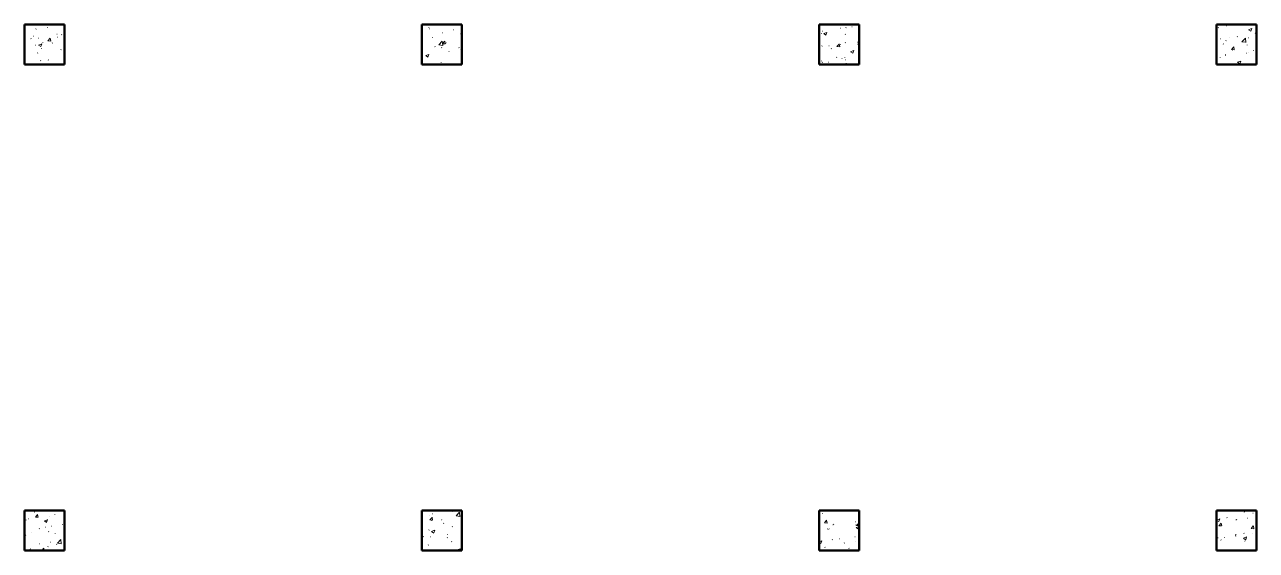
# Model space of a CAD drawing. Header units: millimetres. Extents: x -186019 to 257600, y -73860 to 134785.
# Drawn here: x -77269 to -49369, y 68535 to 80435 of the extents above; entities that cross this region are included whole.
import ezdxf

# ---------------------------------------------------------------- set-up
doc = ezdxf.new("R2010")
doc.units = ezdxf.units.MM
doc.layers.add('S-COLS', color=52, linetype='Continuous', lineweight=13)

# ---------------------------------------------------------------- blocks, each defined once
blk = doc.blocks.new('结构矩形柱 - 结构柱-900 x 900 mm-V10-1F')
at = {"layer": 'S-COLS'}
h = blk.add_hatch(dxfattribs=at)
h.set_pattern_fill('FP_11', color=256, style=0, pattern_type=2)
h.set_pattern_definition([(50, (49819, -68985.2), (728.7365, -63.756), [76.2, -838.2]), (355, (49819, -68985.2), (-140.9716, 764.2276), [60.96, -670.56]), (100.451, (49879.7, -68990.5), (587.77, 700.467), [64.76, -712.36]), (46.184, (49819, -68782), (1084.316, -168.171), [114.3, -1257.3]), (96.636, (49909.4, -68796), (949.61, 989.71), [97.14, -1068.54]), (351.184, (49819, -68782), (949.62, 989.701), [91.44, -1005.84]), (21, (49920.6, -68832.8), (606.458, -409.0606), [76.2, -838.2]), (326, (49920.6, -68832.8), (247.2083, 736.753), [60.96, -670.56]), (71.451, (49971.1, -68866.9), (853.668, 327.6855), [64.76, -712.36]), (37.5, (49819, -68985.2), (12.3547, 338.2201), [6.706, -655.726, 6.706, -674.014, -673.1]), (37.5, (49819, -68985.2), (12.3547, 338.2201), [-1343.152, 6.706, -666.394]), (7.5, (49819, -68985.2), (267.2789, 400.7221), [6.706, -381.406, 6.706, -640.486, -256.54]), (7.5, (49819, -68985.2), (267.2789, 400.7221), [-1035.304, 6.706, -249.834]), (327.5, (49592.42, -68985.2), (542.3633, -22.91534), [6.706, -247.294, 6.706, -1837.334]), (327.5, (49592.42, -68985.2), (542.3633, -22.91534), [-260.706, -785.774, 6.706, -1044.854]), (317.5, (49490.82, -68985.2), (592.517, 101.707), [6.706, -323.494, 6.706, -519.582, -746.76]), (317.5, (49490.82, -68985.2), (592.517, 101.707), [-856.488, 6.706, -740.054])])
h.paths.add_polyline_path([(450, -450), (450, 450), (-450, 450), (-450, -450)], flags=0)
at = {"layer": 'S-COLS', "lineweight": 50}
for p, q in [((450, 450), (-450, 450)), ((-450, 450), (-450, -450)), ((450, -450), (450, 450)), ((-450, -450), (450, -450))]:
    blk.add_line(p, q, dxfattribs=at)
blk = doc.blocks.new('结构矩形柱 - 结构柱-900 x 900 mm-V11-1F')
at = {"layer": 'S-COLS'}
h = blk.add_hatch(dxfattribs=at)
h.set_pattern_fill('FP_12', color=256, style=0, pattern_type=2)
h.set_pattern_definition([(50, (49819, -79985.2), (728.7365, -63.756), [76.2, -838.2]), (355, (49819, -79985.2), (-140.9716, 764.2276), [60.96, -670.56]), (100.451, (49879.7, -79990.5), (587.77, 700.467), [64.76, -712.36]), (46.184, (49819, -79782), (1084.316, -168.171), [114.3, -1257.3]), (96.636, (49909.4, -79796), (949.61, 989.71), [97.14, -1068.54]), (351.184, (49819, -79782), (949.62, 989.701), [91.44, -1005.84]), (21, (49920.6, -79832.8), (606.458, -409.0606), [76.2, -838.2]), (326, (49920.6, -79832.8), (247.2083, 736.753), [60.96, -670.56]), (71.451, (49971.1, -79866.9), (853.668, 327.6855), [64.76, -712.36]), (37.5, (49819, -79985.2), (12.3547, 338.2201), [6.706, -655.726, 6.706, -674.014, -673.1]), (37.5, (49819, -79985.2), (12.3547, 338.2201), [-1343.152, 6.706, -666.394]), (7.5, (49819, -79985.2), (267.2789, 400.7221), [6.706, -381.406, 6.706, -640.486, -256.54]), (7.5, (49819, -79985.2), (267.2789, 400.7221), [-1035.304, 6.706, -249.834]), (327.5, (49592.42, -79985.2), (542.3633, -22.91534), [6.706, -247.294, 6.706, -1837.334]), (327.5, (49592.42, -79985.2), (542.3633, -22.91534), [-260.706, -785.774, 6.706, -1044.854]), (317.5, (49490.82, -79985.2), (592.517, 101.707), [6.706, -323.494, 6.706, -519.582, -746.76]), (317.5, (49490.82, -79985.2), (592.517, 101.707), [-856.488, 6.706, -740.054])])
h.paths.add_polyline_path([(450, -450), (450, 450), (-450, 450), (-450, -450)], flags=0)
at = {"layer": 'S-COLS', "lineweight": 50}
for p, q in [((450, 450), (-450, 450)), ((-450, 450), (-450, -450)), ((450, -450), (450, 450)), ((-450, -450), (450, -450))]:
    blk.add_line(p, q, dxfattribs=at)
blk = doc.blocks.new('结构矩形柱 - 结构柱-900 x 900 mm-V17-1F')
at = {"layer": 'S-COLS'}
h = blk.add_hatch(dxfattribs=at)
h.set_pattern_fill('FP_19', color=256, style=0, pattern_type=2)
h.set_pattern_definition([(50, (58819, -68985.2), (728.7365, -63.756), [76.2, -838.2]), (355, (58819, -68985.2), (-140.9716, 764.2276), [60.96, -670.56]), (100.451, (58879.7, -68990.5), (587.77, 700.467), [64.76, -712.36]), (46.184, (58819, -68782), (1084.316, -168.171), [114.3, -1257.3]), (96.636, (58909.4, -68796), (949.61, 989.71), [97.14, -1068.54]), (351.184, (58819, -68782), (949.62, 989.701), [91.44, -1005.84]), (21, (58920.6, -68832.8), (606.458, -409.0606), [76.2, -838.2]), (326, (58920.6, -68832.8), (247.2083, 736.753), [60.96, -670.56]), (71.451, (58971.1, -68866.9), (853.668, 327.6855), [64.76, -712.36]), (37.5, (58819, -68985.2), (12.3547, 338.2201), [6.706, -655.726, 6.706, -674.014, -673.1]), (37.5, (58819, -68985.2), (12.3547, 338.2201), [-1343.152, 6.706, -666.394]), (7.5, (58819, -68985.2), (267.2789, 400.7221), [6.706, -381.406, 6.706, -640.486, -256.54]), (7.5, (58819, -68985.2), (267.2789, 400.7221), [-1035.304, 6.706, -249.834]), (327.5, (58592.42, -68985.2), (542.3633, -22.91534), [6.706, -247.294, 6.706, -1837.334]), (327.5, (58592.42, -68985.2), (542.3633, -22.91534), [-260.706, -785.774, 6.706, -1044.854]), (317.5, (58490.82, -68985.2), (592.517, 101.707), [6.706, -323.494, 6.706, -519.582, -746.76]), (317.5, (58490.82, -68985.2), (592.517, 101.707), [-856.488, 6.706, -740.054])])
h.paths.add_polyline_path([(450, -450), (450, 450), (-450, 450), (-450, -450)], flags=0)
at = {"layer": 'S-COLS', "lineweight": 50}
for p, q in [((450, 450), (-450, 450)), ((-450, 450), (-450, -450)), ((450, -450), (450, 450)), ((-450, -450), (450, -450))]:
    blk.add_line(p, q, dxfattribs=at)
blk = doc.blocks.new('结构矩形柱 - 结构柱-900 x 900 mm-V18-1F')
at = {"layer": 'S-COLS'}
h = blk.add_hatch(dxfattribs=at)
h.set_pattern_fill('FP_20', color=256, style=0, pattern_type=2)
h.set_pattern_definition([(50, (58819, -79985.2), (728.7365, -63.756), [76.2, -838.2]), (355, (58819, -79985.2), (-140.9716, 764.2276), [60.96, -670.56]), (100.451, (58879.7, -79990.5), (587.77, 700.4668), [64.76, -712.36]), (46.184, (58819, -79782), (1084.316, -168.171), [114.3, -1257.3]), (96.636, (58909.4, -79796), (949.61, 989.71), [97.14, -1068.54]), (351.184, (58819, -79782), (949.62, 989.701), [91.44, -1005.84]), (21, (58920.6, -79832.8), (606.458, -409.0606), [76.2, -838.2]), (326, (58920.6, -79832.8), (247.2083, 736.753), [60.96, -670.56]), (71.451, (58971.1, -79866.9), (853.6683, 327.6855), [64.76, -712.36]), (37.5, (58819, -79985.2), (12.3547, 338.2201), [6.706, -655.726, 6.706, -674.014, -673.1]), (37.5, (58819, -79985.2), (12.3547, 338.2201), [-1343.152, 6.706, -666.394]), (7.5, (58819, -79985.2), (267.2789, 400.7221), [6.706, -381.406, 6.706, -640.486, -256.54]), (7.5, (58819, -79985.2), (267.2789, 400.7221), [-1035.304, 6.706, -249.834]), (327.5, (58592.42, -79985.2), (542.3633, -22.91534), [6.706, -247.294, 6.706, -1837.334]), (327.5, (58592.42, -79985.2), (542.3633, -22.91534), [-260.706, -785.774, 6.706, -1044.854]), (317.5, (58490.82, -79985.2), (592.517, 101.707), [6.706, -323.494, 6.706, -519.582, -746.76]), (317.5, (58490.82, -79985.2), (592.517, 101.707), [-856.488, 6.706, -740.054])])
h.paths.add_polyline_path([(450, -450), (450, 450), (-450, 450), (-450, -450)], flags=0)
at = {"layer": 'S-COLS', "lineweight": 50}
for p, q in [((450, 450), (-450, 450)), ((-450, 450), (-450, -450)), ((450, -450), (450, 450)), ((-450, -450), (450, -450))]:
    blk.add_line(p, q, dxfattribs=at)
blk = doc.blocks.new('结构矩形柱 - 结构柱-900 x 900 mm-V25-1F')
at = {"layer": 'S-COLS'}
h = blk.add_hatch(dxfattribs=at)
h.set_pattern_fill('FP_27', color=256, style=0, pattern_type=2)
h.set_pattern_definition([(50, (67819, -68985.2), (728.7365, -63.756), [76.2, -838.2]), (355, (67819, -68985.2), (-140.9716, 764.2276), [60.96, -670.56]), (100.451, (67879.7, -68990.5), (587.77, 700.467), [64.76, -712.36]), (46.184, (67819, -68782), (1084.316, -168.171), [114.3, -1257.3]), (96.636, (67909.4, -68796), (949.61, 989.71), [97.14, -1068.54]), (351.184, (67819, -68782), (949.62, 989.701), [91.44, -1005.84]), (21, (67920.6, -68832.8), (606.458, -409.0606), [76.2, -838.2]), (326, (67920.6, -68832.8), (247.2083, 736.753), [60.96, -670.56]), (71.451, (67971.1, -68866.9), (853.668, 327.6855), [64.76, -712.36]), (37.5, (67819, -68985.2), (12.3547, 338.2201), [6.706, -655.726, 6.706, -674.014, -673.1]), (37.5, (67819, -68985.2), (12.3547, 338.2201), [-1343.152, 6.706, -666.394]), (7.5, (67819, -68985.2), (267.2789, 400.7221), [6.706, -381.406, 6.706, -640.486, -256.54]), (7.5, (67819, -68985.2), (267.2789, 400.7221), [-1035.304, 6.706, -249.834]), (327.5, (67592.42, -68985.2), (542.3633, -22.91534), [6.706, -247.294, 6.706, -1837.334]), (327.5, (67592.42, -68985.2), (542.3633, -22.91534), [-260.706, -785.774, 6.706, -1044.854]), (317.5, (67490.82, -68985.2), (592.517, 101.707), [6.706, -323.494, 6.706, -519.582, -746.76]), (317.5, (67490.82, -68985.2), (592.517, 101.707), [-856.488, 6.706, -740.054])])
h.paths.add_polyline_path([(450, -450), (450, 450), (-450, 450), (-450, -450)], flags=0)
at = {"layer": 'S-COLS', "lineweight": 50}
for p, q in [((450, 450), (-450, 450)), ((-450, 450), (-450, -450)), ((450, -450), (450, 450)), ((-450, -450), (450, -450))]:
    blk.add_line(p, q, dxfattribs=at)
blk = doc.blocks.new('结构矩形柱 - 结构柱-900 x 900 mm-V26-1F')
at = {"layer": 'S-COLS'}
h = blk.add_hatch(dxfattribs=at)
h.set_pattern_fill('FP_28', color=256, style=0, pattern_type=2)
h.set_pattern_definition([(50, (67819, -79985.2), (728.7365, -63.7558), [76.2, -838.2]), (355, (67819, -79985.2), (-140.9716, 764.2276), [60.96, -670.56]), (100.451, (67879.7, -79990.5), (587.77, 700.4668), [64.76, -712.36]), (46.184, (67819, -79782), (1084.316, -168.171), [114.3, -1257.3]), (96.636, (67909.4, -79796), (949.61, 989.71), [97.14, -1068.54]), (351.184, (67819, -79782), (949.62, 989.701), [91.44, -1005.84]), (21, (67920.6, -79832.8), (606.458, -409.0606), [76.2, -838.2]), (326, (67920.6, -79832.8), (247.2083, 736.753), [60.96, -670.56]), (71.451, (67971.1, -79866.9), (853.6683, 327.6855), [64.76, -712.36]), (37.5, (67819, -79985.2), (12.3547, 338.2201), [6.706, -655.726, 6.706, -674.014, -673.1]), (37.5, (67819, -79985.2), (12.3547, 338.2201), [-1343.152, 6.706, -666.394]), (7.5, (67819, -79985.2), (267.2789, 400.7221), [6.706, -381.406, 6.706, -640.486, -256.54]), (7.5, (67819, -79985.2), (267.2789, 400.7221), [-1035.304, 6.706, -249.834]), (327.5, (67592.42, -79985.2), (542.3633, -22.91534), [6.706, -247.294, 6.706, -1837.334]), (327.5, (67592.42, -79985.2), (542.3633, -22.91534), [-260.706, -785.774, 6.706, -1044.854]), (317.5, (67490.82, -79985.2), (592.517, 101.707), [6.706, -323.494, 6.706, -519.582, -746.76]), (317.5, (67490.82, -79985.2), (592.517, 101.707), [-856.488, 6.706, -740.054])])
h.paths.add_polyline_path([(450, -450), (450, 450), (-450, 450), (-450, -450)], flags=0)
at = {"layer": 'S-COLS', "lineweight": 50}
for p, q in [((450, 450), (-450, 450)), ((-450, 450), (-450, -450)), ((450, -450), (450, 450)), ((-450, -450), (450, -450))]:
    blk.add_line(p, q, dxfattribs=at)
blk = doc.blocks.new('结构矩形柱 - 结构柱-900 x 900 mm-V33-1F')
at = {"layer": 'S-COLS'}
h = blk.add_hatch(dxfattribs=at)
h.set_pattern_fill('FP_35', color=256, style=0, pattern_type=2)
h.set_pattern_definition([(50, (76819, -68985.2), (728.7365, -63.7558), [76.2, -838.2]), (355, (76819, -68985.2), (-140.9716, 764.2276), [60.96, -670.56]), (100.451, (76879.7, -68990.5), (587.77, 700.4668), [64.76, -712.36]), (46.184, (76819, -68782), (1084.316, -168.171), [114.3, -1257.3]), (96.636, (76909.4, -68796), (949.61, 989.71), [97.14, -1068.54]), (351.184, (76819, -68782), (949.62, 989.701), [91.44, -1005.84]), (21, (76920.6, -68832.8), (606.458, -409.0606), [76.2, -838.2]), (326, (76920.6, -68832.8), (247.2083, 736.753), [60.96, -670.56]), (71.451, (76971.1, -68866.9), (853.6683, 327.6855), [64.76, -712.36]), (37.5, (76819, -68985.2), (12.3547, 338.2201), [6.706, -655.726, 6.706, -674.014, -673.1]), (37.5, (76819, -68985.2), (12.3547, 338.2201), [-1343.152, 6.706, -666.394]), (7.5, (76819, -68985.2), (267.2789, 400.7221), [6.706, -381.406, 6.706, -640.486, -256.54]), (7.5, (76819, -68985.2), (267.2789, 400.7221), [-1035.304, 6.706, -249.834]), (327.5, (76592.42, -68985.2), (542.3633, -22.91534), [6.706, -247.294, 6.706, -1837.334]), (327.5, (76592.42, -68985.2), (542.3633, -22.91534), [-260.706, -785.774, 6.706, -1044.854]), (317.5, (76490.82, -68985.2), (592.517, 101.707), [6.706, -323.494, 6.706, -519.582, -746.76]), (317.5, (76490.82, -68985.2), (592.517, 101.707), [-856.488, 6.706, -740.054])])
h.paths.add_polyline_path([(450, -450), (450, 450), (-450, 450), (-450, -450)], flags=0)
at = {"layer": 'S-COLS', "lineweight": 50}
for p, q in [((450, 450), (-450, 450)), ((-450, 450), (-450, -450)), ((450, -450), (450, 450)), ((-450, -450), (450, -450))]:
    blk.add_line(p, q, dxfattribs=at)
blk = doc.blocks.new('结构矩形柱 - 结构柱-900 x 900 mm-V34-1F')
at = {"layer": 'S-COLS'}
h = blk.add_hatch(dxfattribs=at)
h.set_pattern_fill('FP_36', color=256, style=0, pattern_type=2)
h.set_pattern_definition([(50, (76819, -79985.2), (728.7365, -63.7558), [76.2, -838.2]), (355, (76819, -79985.2), (-140.9716, 764.2276), [60.96, -670.56]), (100.451, (76879.7, -79990.5), (587.77, 700.4668), [64.76, -712.36]), (46.184, (76819, -79782), (1084.316, -168.171), [114.3, -1257.3]), (96.636, (76909.4, -79796), (949.61, 989.71), [97.14, -1068.54]), (351.184, (76819, -79782), (949.62, 989.701), [91.44, -1005.84]), (21, (76920.6, -79832.8), (606.458, -409.0606), [76.2, -838.2]), (326, (76920.6, -79832.8), (247.2083, 736.753), [60.96, -670.56]), (71.451, (76971.1, -79866.9), (853.6683, 327.6855), [64.76, -712.36]), (37.5, (76819, -79985.2), (12.3547, 338.2201), [6.706, -655.726, 6.706, -674.014, -673.1]), (37.5, (76819, -79985.2), (12.3547, 338.2201), [-1343.152, 6.706, -666.394]), (7.5, (76819, -79985.2), (267.2789, 400.7221), [6.706, -381.406, 6.706, -640.486, -256.54]), (7.5, (76819, -79985.2), (267.2789, 400.7221), [-1035.304, 6.706, -249.834]), (327.5, (76592.42, -79985.2), (542.3633, -22.91534), [6.706, -247.294, 6.706, -1837.334]), (327.5, (76592.42, -79985.2), (542.3633, -22.91534), [-260.706, -785.774, 6.706, -1044.854]), (317.5, (76490.82, -79985.2), (592.517, 101.7071), [6.706, -323.494, 6.706, -519.582, -746.76]), (317.5, (76490.82, -79985.2), (592.517, 101.7071), [-856.488, 6.706, -740.054])])
h.paths.add_polyline_path([(450, -450), (450, 450), (-450, 450), (-450, -450)], flags=0)
at = {"layer": 'S-COLS', "lineweight": 50}
for p, q in [((450, 450), (-450, 450)), ((-450, 450), (-450, -450)), ((450, -450), (450, 450)), ((-450, -450), (450, -450))]:
    blk.add_line(p, q, dxfattribs=at)

msp = doc.modelspace()

# ---------------------------------------------------------------- block references
at = {"layer": 'S-COLS'}
for name, p in [('结构矩形柱 - 结构柱-900 x 900 mm-V34-1F', (-76819, 79985)), ('结构矩形柱 - 结构柱-900 x 900 mm-V26-1F', (-67819, 79985)), ('结构矩形柱 - 结构柱-900 x 900 mm-V18-1F', (-58819, 79985)), ('结构矩形柱 - 结构柱-900 x 900 mm-V11-1F', (-49819, 79985)), ('结构矩形柱 - 结构柱-900 x 900 mm-V33-1F', (-76819, 68985)), ('结构矩形柱 - 结构柱-900 x 900 mm-V25-1F', (-67819, 68985)), ('结构矩形柱 - 结构柱-900 x 900 mm-V17-1F', (-58819, 68985)), ('结构矩形柱 - 结构柱-900 x 900 mm-V10-1F', (-49819, 68985))]:
    msp.add_blockref(name, p, dxfattribs=at)

doc.saveas('drawing.dxf')
